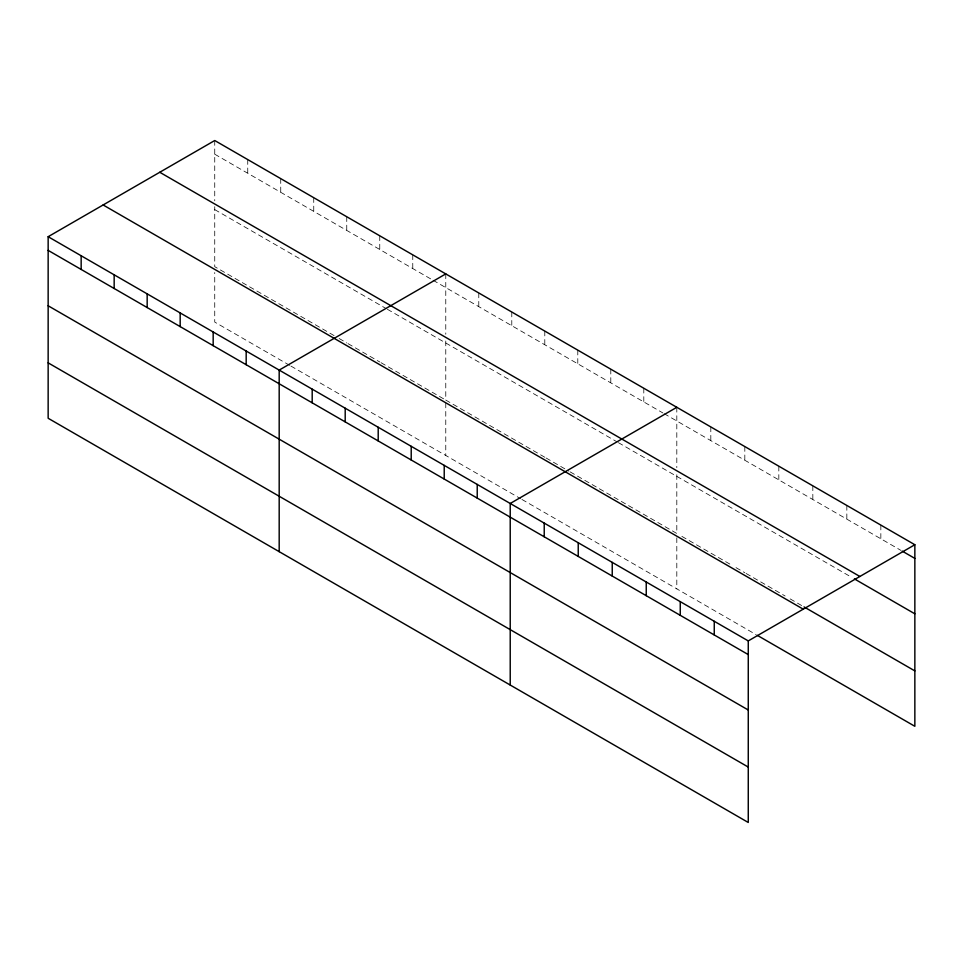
<?xml version="1.0" encoding="UTF-8"?>
<svg xmlns="http://www.w3.org/2000/svg" width="963" height="963" viewBox="0 0 963 963"><rect width="100%" height="100%" fill="white"/><g stroke="black" fill="none" stroke-linecap="round" stroke-linejoin="round"><path stroke-width="0.72" stroke-dasharray="4.82 3.61" d="M214.737 140.526L214.737 200.858M214.737 154.2L431.809 279.535M433.073 280.257L662.845 412.922M664.121 413.657L900.995 550.415M214.737 209.609L386.103 308.545M387.379 309.279L617.151 441.933M618.415 442.667L851.882 577.451M334.065 335.581L214.737 266.691L214.737 206.684M339.145 338.507L346.752 342.912M348.028 343.647L379.759 361.968M381.035 362.702L444.497 399.344M544.793 457.244L445.773 400.078L445.773 340.083M546.057 457.979L568.904 471.172M570.18 471.906L676.808 533.466L676.808 473.471M681.852 536.367L730.965 564.727M736.009 567.64L744.82 572.732M746.084 573.454L785.122 596.001M790.166 598.902L802.757 606.184M289.634 365.326L214.737 322.087L214.737 272.517M290.898 366.06L520.67 498.714M521.934 499.448L756.16 634.677M880.844 525.1L880.844 538.774M846.838 505.467L846.838 519.141M812.832 485.834L812.832 499.508M778.826 466.2L778.826 479.875M744.82 446.567L744.82 460.242M710.814 426.934L710.814 440.609M676.808 407.301L676.808 467.633M676.808 537.836L676.808 588.862M643.802 388.245L643.802 401.92M610.795 369.19L610.795 382.865M577.788 350.135L577.788 363.809M544.793 331.079L544.793 344.754M511.786 312.024L511.786 325.699M478.78 292.969L478.78 306.643M445.773 273.913L445.773 334.245M445.773 402.991L445.773 455.475M412.766 254.858L412.766 268.533M379.759 235.803L379.759 249.477M346.752 216.747L346.752 230.422M313.745 197.692L313.745 211.366M280.739 178.637L280.739 192.311M247.744 159.581L247.744 173.256"/><path stroke-width="1.44" d="M48.15 236.705L748.263 640.913L748.263 822.474L48.15 418.267L48.15 236.705L214.737 140.526L914.85 544.733L914.85 726.295L757.412 635.399M445.773 273.913L279.186 370.093L279.186 551.655M676.808 407.301L510.221 503.48L510.221 685.042M748.263 640.913L914.85 544.733M902.259 551.137L914.85 558.408M159.762 172.269L859.875 576.476M854.398 578.907L914.85 613.816M804.021 606.907L914.85 670.898M103.125 204.963L803.238 609.17M48.15 250.38L748.263 654.587M48.15 305.777L748.263 709.996M48.15 362.858L748.263 767.066M714.257 621.279L714.257 634.954M680.251 601.646L680.251 615.321M646.245 582.013L646.245 595.688M612.239 562.38L612.239 576.055M578.233 542.747L578.233 556.421M544.227 523.114L544.227 536.788M477.227 484.425L477.227 498.1M444.22 465.37L444.22 479.044M411.213 446.314L411.213 459.989M378.206 427.259L378.206 440.934M345.199 408.204L345.199 421.878M312.193 389.148L312.193 402.823M246.179 351.038L246.179 364.712M213.172 331.982L213.172 345.657M180.177 312.927L180.177 326.601M147.17 293.871L147.17 307.546M114.164 274.816L114.164 288.491M81.157 255.761L81.157 269.435"/></g></svg>
